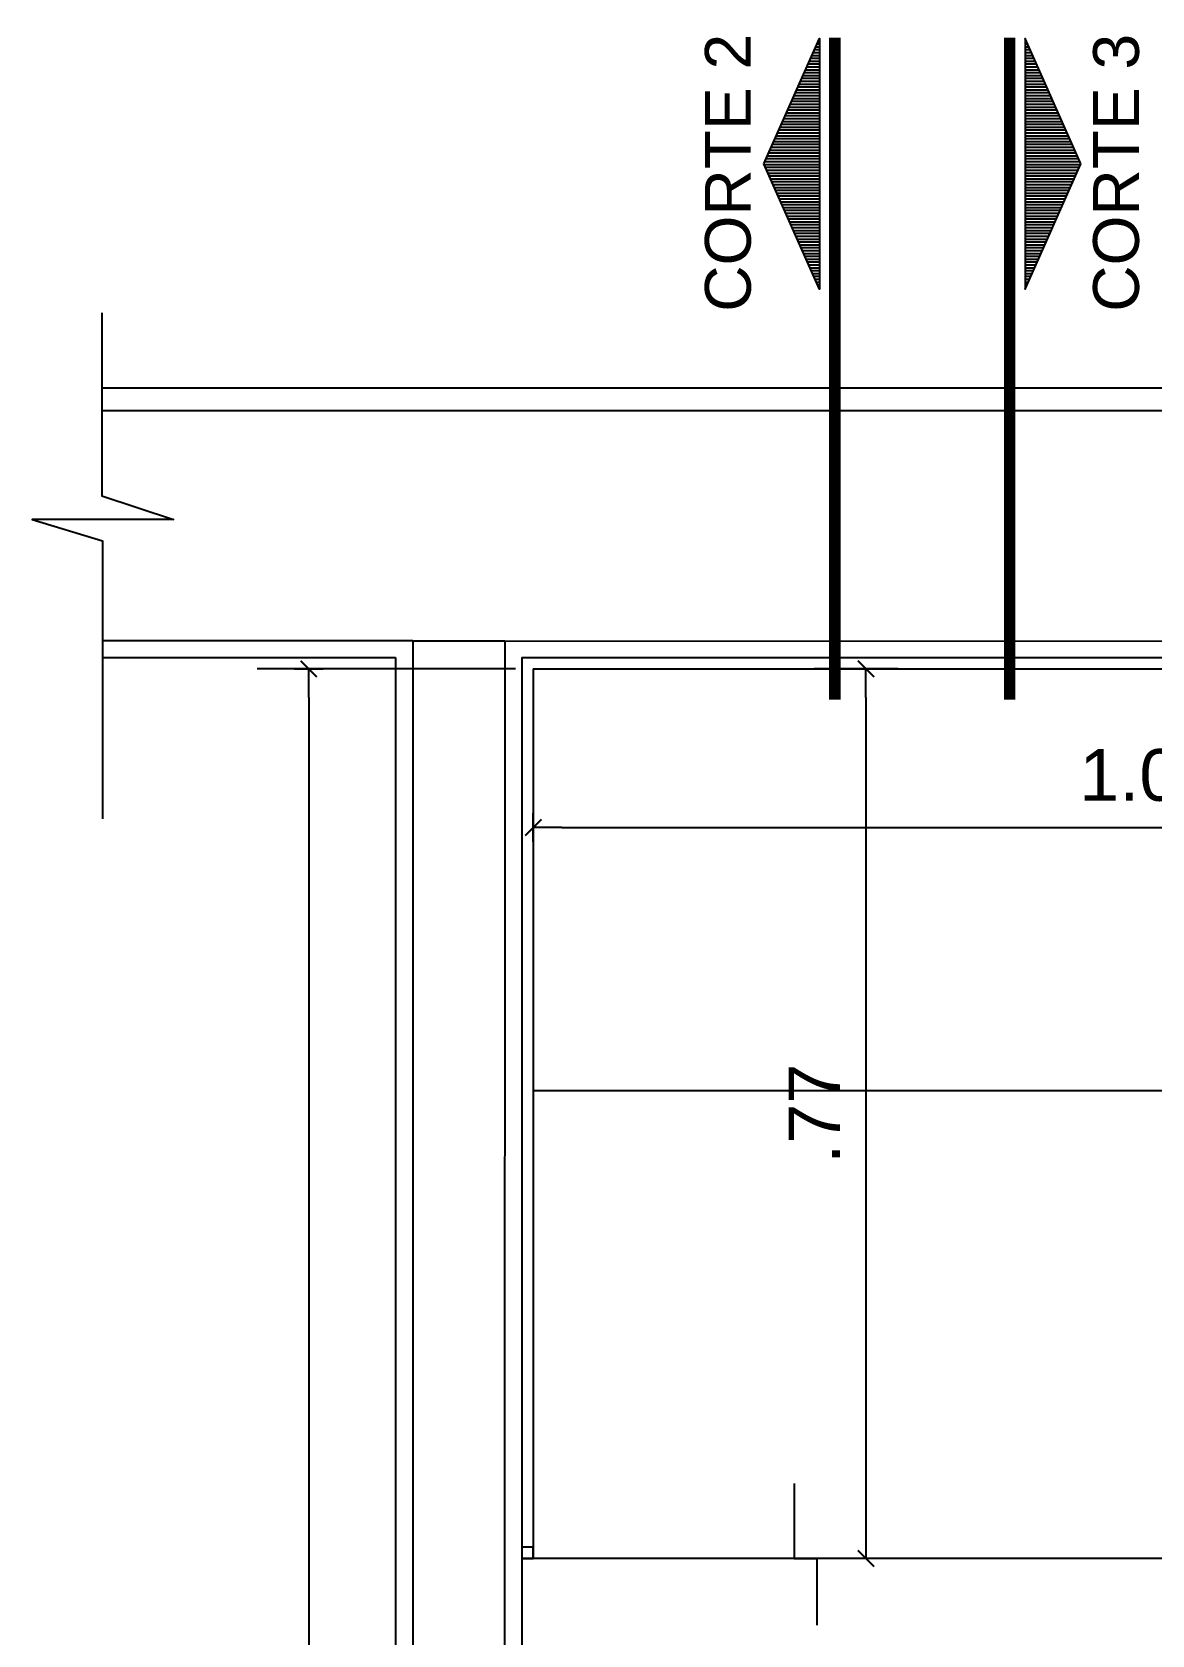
# Model space of a CAD drawing. Header units: metres. Extents: x 198 to 412, y -54 to 17.
# Drawn here: x 250.645 to 251.621, y 12.191 to 13.587 of the extents above; entities that cross this region are included whole.
import ezdxf

# ---------------------------------------------------------------- set-up
doc = ezdxf.new("R2010")
doc.units = ezdxf.units.M
doc.header["$LTSCALE"] = 10
for name, color, linetype in [('02', 2, 'Continuous'), ('25-TXT', 2, 'Continuous'), ('A-MUROS', 6, 'Continuous'), ('A-Revoques', 1, 'Continuous'), ('TCOTA', 1, 'Continuous'), ('Texto', 3, 'Continuous'), ('TM-REVEST', 252, 'Continuous')]:
    doc.layers.add(name, color=color, linetype=linetype)
doc.layers.add('M-Muro hueco 11', color=131, linetype='Continuous', transparency=0.5)
doc.styles.add('ARIAL', font='arial.ttf')
doc.dimstyles.new('ST-COTA-25', dxfattribs={"dimscale": 0.25, "dimtxt": 0.18, "dimasz": 0.1, "dimexe": 0.18, "dimexo": 0.0625, "dimgap": 0.09, "dimtad": 1, "dimzin": 4, "dimdsep": 46, "dimtxsty": 'ARIAL', "dimblk1": 'COTA_N', "dimblk2": 'COTA_N', "dimsah": 1, "dimcen": 0.09, "dimclrd": 8, "dimclre": 8, "dimclrt": 1, "dimadec": 0, "dimazin": 0, "dimtfac": 1, "dimtix": 1, "dimtmove": 0, "dimatfit": 3, "dimldrblk": 'COTA_N', "dimfxl": 0.18, "dimtolj": 1, "dimtzin": 0, "dimarcsym": 0})
pattern_1 = [(180, (-120.4113203, -1280.6255607), (-9e-19, -0.0025), [])]

# ---------------------------------------------------------------- blocks, each defined once
blk = doc.blocks.new('COTA_N')
for p, q in [((-1, 0), (0, 0)), ((0, 0.5), (0, -0.5))]:
    blk.add_line(p, q)
at = {"color": 3, "const_width": 0.065}
blk.add_lwpolyline([(0.141, 0.141), (0.283, 0.283), (0, 0), (-0.141, -0.141), (-0.283, -0.283)], dxfattribs=at)
blk = doc.blocks.new('*D341')
at = {"layer": 'Defpoints', "color": 0, "transparency": 16777216}
for p in [(251.0815, 12.9154), (252.1556, 12.9154), (252.1556, 12.8943)]:
    blk.add_point(p, dxfattribs=at)
at = {"layer": 'TCOTA', "color": 8, "lineweight": -2, "transparency": 16777216}
for p, q in [((251.0815, 12.8998), (251.0815, 12.8493)), ((251.1065, 12.8943), (252.1306, 12.8943)), ((252.1556, 12.8998), (252.1556, 12.8493))]:
    blk.add_line(p, q, dxfattribs=at)
at = {"layer": 'TCOTA', "color": 8, "lineweight": -2, "transparency": 16777216, "xscale": 0.025, "yscale": 0.025, "zscale": 0.025, "rotation": 180}
blk.add_blockref('COTA_N', (251.0815, 12.8943), dxfattribs=at)
at = {"layer": 'TCOTA', "color": 8, "lineweight": -2, "transparency": 16777216, "xscale": 0.025, "yscale": 0.025, "zscale": 0.025}
blk.add_blockref('COTA_N', (252.1556, 12.8943), dxfattribs=at)
at = {"layer": 'TCOTA', "color": 1, "transparency": 16777216, "insert": (251.6186, 12.9397), "char_height": 0.045, "attachment_point": 5, "style": 'ARIAL'}
blk.add_mtext('\\A1;1.07', dxfattribs=at)
blk = doc.blocks.new('*D348')
at = {"layer": 'Defpoints', "color": 0, "transparency": 16777216}
for p in [(251.4151, 13.0324), (251.3715, 12.2574), (251.4165, 12.2574)]:
    blk.add_point(p, dxfattribs=at)
at = {"layer": 'TCOTA', "color": 8, "lineweight": -2, "transparency": 16777216}
for p, q in [((251.3995, 13.0324), (251.3265, 13.0324)), ((251.3715, 13.0074), (251.3715, 12.2824)), ((251.4009, 12.2574), (251.3265, 12.2574))]:
    blk.add_line(p, q, dxfattribs=at)
at = {"layer": 'TCOTA', "color": 8, "lineweight": -2, "transparency": 16777216, "xscale": 0.025, "yscale": 0.025, "zscale": 0.025}
for p, rotation in [((251.3715, 13.0324), 90), ((251.3715, 12.2574), 270)]:
    blk.add_blockref('COTA_N', p, dxfattribs=dict(at, rotation=rotation))
at = {"layer": 'TCOTA', "color": 1, "transparency": 16777216, "insert": (251.3265, 12.6449), "char_height": 0.045, "attachment_point": 5, "rotation": 90, "style": 'ARIAL'}
blk.add_mtext('\\A1;.77', dxfattribs=at)
blk = doc.blocks.new('*D349')
at = {"layer": 'Defpoints', "color": 0, "transparency": 16777216}
for p in [(252.1656, 12.2574), (251.0715, 12.2117), (252.1656, 12.1006)]:
    blk.add_point(p, dxfattribs=at)
at = {"layer": 'TCOTA', "color": 8, "lineweight": -2, "transparency": 16777216}
for p, q in [((252.1656, 12.2418), (252.1656, 12.0556)), ((251.0715, 12.1961), (251.0715, 12.0556)), ((251.0965, 12.1006), (252.1406, 12.1006))]:
    blk.add_line(p, q, dxfattribs=at)
at = {"layer": 'TCOTA', "color": 8, "lineweight": -2, "transparency": 16777216, "xscale": 0.025, "yscale": 0.025, "zscale": 0.025, "rotation": 180}
blk.add_blockref('COTA_N', (251.0715, 12.1006), dxfattribs=at)
at = {"layer": 'TCOTA', "color": 8, "lineweight": -2, "transparency": 16777216, "xscale": 0.025, "yscale": 0.025, "zscale": 0.025}
blk.add_blockref('COTA_N', (252.1656, 12.1006), dxfattribs=at)
at = {"layer": 'TCOTA', "color": 1, "transparency": 16777216, "insert": (251.6186, 12.1461), "char_height": 0.045, "attachment_point": 5, "style": 'ARIAL'}
blk.add_mtext('\\A1;1.09', dxfattribs=at)
blk = doc.blocks.new('*D351')
at = {"layer": 'Defpoints', "color": 0, "transparency": 16777216}
for p in [(251.0815, 13.0324), (250.8858, 10.9108), (251.0715, 10.9108)]:
    blk.add_point(p, dxfattribs=at)
at = {"layer": 'TCOTA', "color": 8, "lineweight": -2, "transparency": 16777216}
for p, q in [((251.0659, 13.0324), (250.8408, 13.0324)), ((250.8858, 13.0074), (250.8858, 10.9358)), ((251.0559, 10.9108), (250.8408, 10.9108))]:
    blk.add_line(p, q, dxfattribs=at)
at = {"layer": 'TCOTA', "color": 8, "lineweight": -2, "transparency": 16777216, "xscale": 0.025, "yscale": 0.025, "zscale": 0.025}
for p, rotation in [((250.8858, 13.0324), 90), ((250.8858, 10.9108), 270)]:
    blk.add_blockref('COTA_N', p, dxfattribs=dict(at, rotation=rotation))
at = {"layer": 'TCOTA', "color": 1, "transparency": 16777216, "insert": (250.8407, 11.9716), "char_height": 0.045, "attachment_point": 5, "rotation": 90, "style": 'ARIAL'}
blk.add_mtext('\\A1;2.12', dxfattribs=at)

msp = doc.modelspace()

# ---------------------------------------------------------------- hatches: boundary and pattern name
at = {"layer": 'Texto'}
h = msp.add_hatch(dxfattribs=at)
h.set_pattern_fill('_USER', color=251, scale=0.0025, angle=180, pattern_type=0)
h.set_pattern_definition(pattern_1)
h.paths.add_polyline_path([(251.2824, 13.4725), (251.331, 13.5816), (251.331, 13.3633)])
h = msp.add_hatch(dxfattribs=at)
h.set_pattern_fill('_USER', color=251, scale=0.0025, angle=180, pattern_type=0)
h.set_pattern_definition(pattern_1)
h.paths.add_polyline_path([(251.5588, 13.4725), (251.5102, 13.5816), (251.5102, 13.3633)])

# ---------------------------------------------------------------- linework, layer by layer
at = {"layer": '02', "color": 3}
msp.add_lwpolyline([(250.7053, 13.3426), (250.7053, 13.1833), (250.7678, 13.1626), (250.6446, 13.1626), (250.7059, 13.144), (250.7059, 12.9017)], dxfattribs=at)
at = {"layer": '25-TXT'}
for p, q in [((251.0715, 13.0424), (251.0715, 10.9108)), ((251.0715, 13.0424), (252.1656, 13.0424)), ((251.0815, 13.0324), (251.0815, 12.2574)), ((251.0815, 13.0324), (252.1556, 13.0324))]:
    msp.add_line(p, q, dxfattribs=at)
at = {"layer": 'A-MUROS', "transparency": 33554687}
for p, q in [((250.7053, 13.2574), (251.6913, 13.2574)), ((250.9765, 13.057), (250.7059, 13.057)), ((250.9765, 13.057), (250.9765, 10.8158)), ((251.0566, 13.0567), (251.0565, 10.8958))]:
    msp.add_line(p, q, dxfattribs=at)
at = {"layer": 'A-MUROS'}
msp.add_line((251.0565, 13.0567), (251.6913, 13.057), dxfattribs=at)
at = {"layer": 'A-Revoques', "transparency": 33554687}
for p, q in [((254.3149, 13.2767), (250.7053, 13.277)), ((250.7059, 13.0424), (250.9615, 13.0424)), ((250.9615, 13.0424), (250.9615, 10.8008)), ((251.0815, 12.2674), (251.0715, 12.2674)), ((251.0715, 12.2674), (251.0715, 12.2574)), ((251.0815, 12.2574), (251.0815, 12.2674)), ((251.0715, 12.2574), (251.0815, 12.2574))]:
    msp.add_line(p, q, dxfattribs=at)
at = {"layer": 'A-Revoques', "color": 3, "transparency": 33554687}
for p, q in [((251.3088, 12.3227), (251.3088, 12.2574)), ((251.3088, 12.2574), (251.3288, 12.2574)), ((251.3288, 12.2574), (251.3288, 12.1992))]:
    msp.add_line(p, q, dxfattribs=at)
at = {"layer": 'M-Muro hueco 11', "transparency": 33554534}
msp.add_lwpolyline([(250.9765, 13.057), (251.0566, 13.057)], dxfattribs=at)
at = {"layer": 'TCOTA'}
msp.add_line((251.6315, 12.2574), (251.0815, 12.2574), dxfattribs=at)
at = {"layer": 'Texto', "color": 251, "const_width": 0.01}
for points in [[(251.3444, 13.5822), (251.3444, 13.0056)], [(251.4968, 13.5822), (251.4968, 13.0056)]]:
    msp.add_lwpolyline(points, dxfattribs=at)
at = {"layer": 'Texto', "color": 251}
for points in [[(251.2824, 13.4725), (251.331, 13.5816), (251.331, 13.3633)], [(251.5588, 13.4725), (251.5102, 13.5816), (251.5102, 13.3633)]]:
    msp.add_lwpolyline(points, close=True, dxfattribs=at)
at = {"layer": 'TM-REVEST'}
for p, q in [((252.1556, 12.6649), (251.0815, 12.6649)), ((252.1556, 12.2574), (251.0715, 12.2574))]:
    msp.add_line(p, q, dxfattribs=at)

# ---------------------------------------------------------------- texts
at = {"layer": 'Texto', "char_height": 0.04, "width": 0.374252, "rotation": 90, "style": 'ARIAL'}
for s, insert, attachment_point in [('CORTE 2', (251.2717, 13.5857), 9), ('CORTE 3', (251.5695, 13.5857), 3)]:
    msp.add_mtext(s, dxfattribs=dict(at, insert=insert, attachment_point=attachment_point))

# ---------------------------------------------------------------- dimensions: what is measured, and where the dimension line sits
at = {"layer": 'TCOTA'}
for base, p1, p2, picture, middle in [((250.8858, 10.9108), (251.0815, 13.0324), (251.0715, 10.9108), '*D351', (250.8407, 11.9716)), ((251.37155, 12.2574), (251.4151, 13.03238), (251.41655, 12.2574), '*D348', (251.32655, 12.64489))]:
    dim = msp.add_linear_dim(base=base, p1=p1, p2=p2, angle=90, dimstyle='ST-COTA-25', dxfattribs=at)
    dim.commit()
    dim.dimension.update_dxf_attribs({"geometry": picture, "text_midpoint": middle})
for base, p1, p2, picture, middle in [((252.1556, 12.8943), (251.0815, 12.9154), (252.1556, 12.9154), '*D341', (251.6186, 12.9397)), ((252.1656, 12.1006), (251.0715, 12.2117), (252.1656, 12.2574), '*D349', (251.6186, 12.1461))]:
    dim = msp.add_linear_dim(base=base, p1=p1, p2=p2, dimstyle='ST-COTA-25', dxfattribs=at)
    dim.commit()
    dim.dimension.update_dxf_attribs({"geometry": picture, "text_midpoint": middle})

doc.saveas('drawing.dxf')
